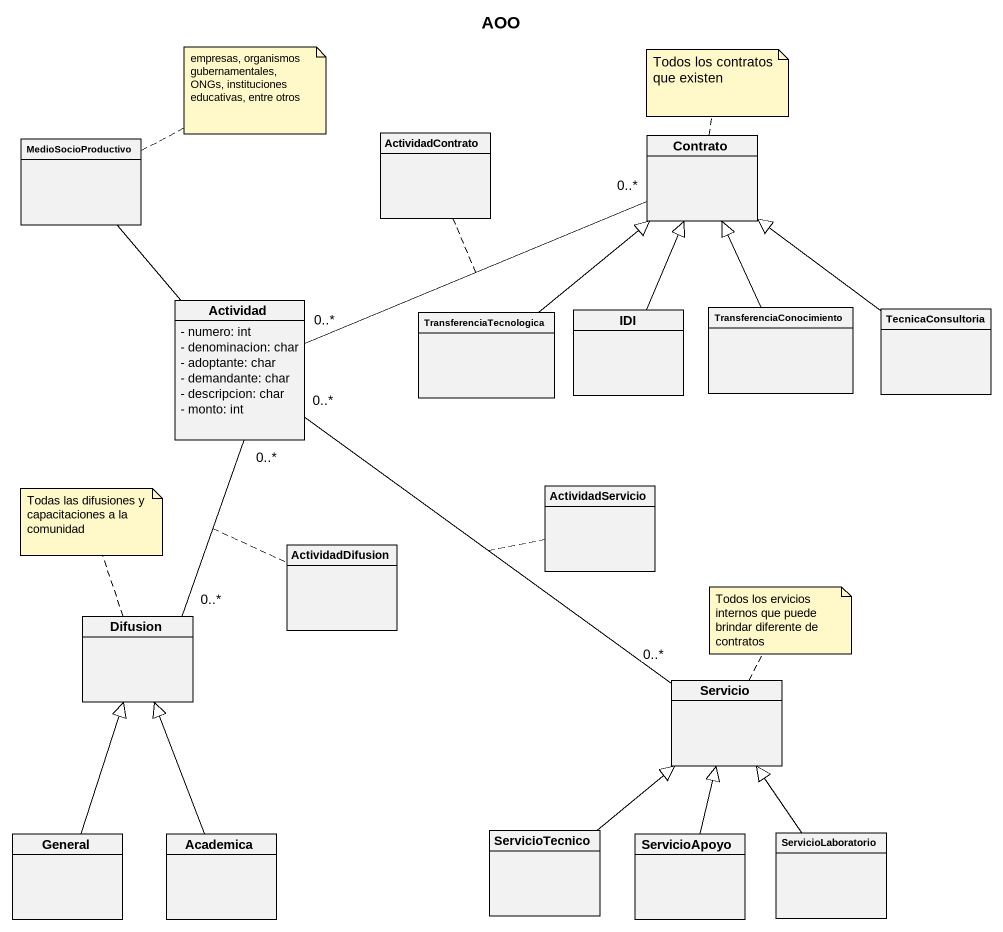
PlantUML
@startuml
title AOO
hide circle
hide empty members
skinparam classAttributeIconSize 0
class MedioSocioProductivo
class ActividadContrato
class Contrato
class Actividad {
  - numero: int
  - denominacion: char
  - adoptante: char
  - demandante: char
  - descripcion: char
  - monto: int
}
class TransferenciaTecnologica
class IDI
class TransferenciaConocimiento
class TecnicaConsultoria
class ActividadServicio
class ActividadDifusion
class Difusion
class Servicio
class General
class Academica
class ServicioTecnico
class ServicioApoyo
class ServicioLaboratorio
MedioSocioProductivo -- Actividad
Actividad "0..*" -right- "0..*" Contrato
(Actividad, Contrato) .. ActividadContrato
Actividad "0..*" -- "0..*" Difusion
(Actividad, Difusion) .. ActividadDifusion
Actividad "0..*" -- "0..*" Servicio
(Actividad, Servicio) .. ActividadServicio
TransferenciaTecnologica -up-|> Contrato
IDI -up-|> Contrato
TransferenciaConocimiento -up-|> Contrato
TecnicaConsultoria -up-|> Contrato
General -up-|> Difusion
Academica -up-|> Difusion
ServicioTecnico -up-|> Servicio
ServicioApoyo -up-|> Servicio
ServicioLaboratorio -up-|> Servicio
note right of MedioSocioProductivo
  empresas, organismos gubernamentales, ONGs, instituciones
  educativas, entre otros
end note
note top of Contrato : Todos los contratos que existen
note top of Difusion : Todas las difusiones y capacitaciones a la comunidad
note top of Servicio : Todos los ervicios internos que puede brindar diferente de contratos
@enduml
